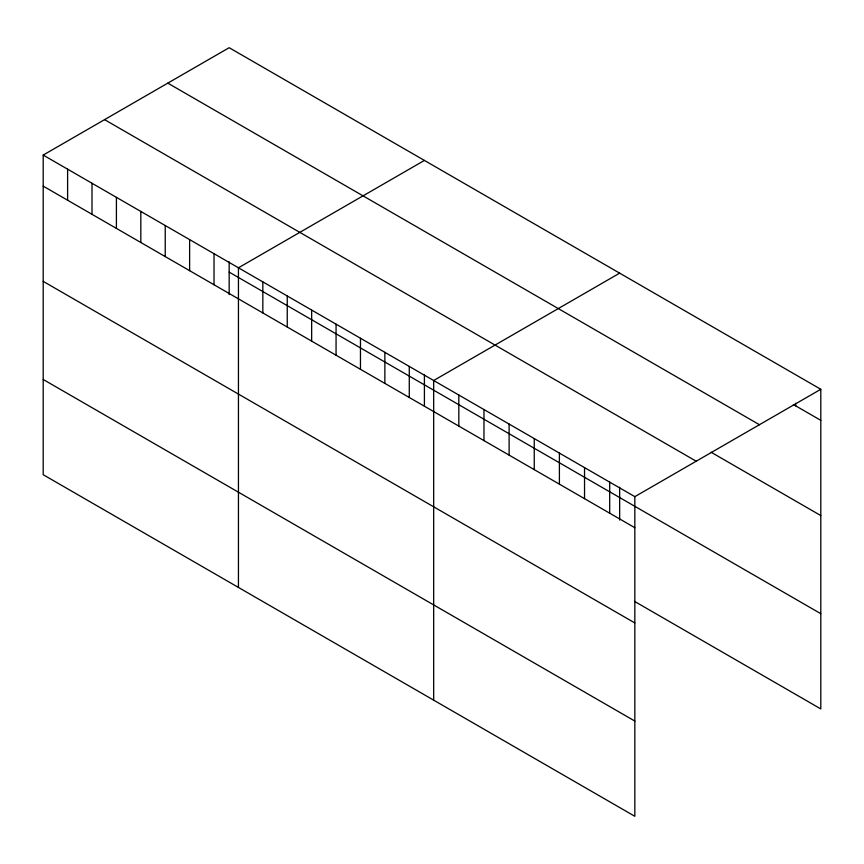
<?xml version="1.0" encoding="UTF-8"?>
<svg xmlns="http://www.w3.org/2000/svg" width="864" height="864" viewBox="0 0 864 864"><rect width="100%" height="100%" fill="white"/><g stroke="black" fill="none" stroke-linecap="round" stroke-linejoin="round"><path stroke-width="1.3" d="M43.2 155.077L634.835 496.649L634.835 816.296L43.2 474.714L43.2 155.077L229.165 47.704L820.8 389.286L820.8 708.923L634.5 601.366M424.408 160.423L238.442 267.797L238.442 587.434M619.65 273.143L433.674 380.516L433.674 700.164M634.835 496.649L820.8 389.286M793.368 404.503L820.8 420.336M167.8 83.138L759.434 424.71M711.083 452.228L820.8 515.57M104.566 119.642L696.2 461.214M229.165 272.117L820.8 613.688M43.2 186.127L634.835 527.71M43.2 281.362L634.835 622.944M43.2 379.48L634.835 721.062M795.658 403.229L795.658 405.821M619.65 487.231L619.65 520.042M609.692 482.134L609.692 513.184M584.539 467.618L584.539 498.668M559.397 453.092L559.397 484.153M534.254 438.577L534.254 469.638M509.112 424.062L509.112 455.123M483.97 409.547L483.97 440.608M458.827 395.032L458.827 426.082M424.408 374.512L424.408 406.004M409.277 366.422L409.277 397.483M384.869 352.328L384.869 383.389M360.461 338.245L360.461 369.295M336.064 324.151L336.064 355.212M311.656 310.057L311.656 341.118M287.248 295.974L287.248 327.024M262.84 281.88L262.84 312.941M229.165 261.792L229.165 294.602M214.034 253.703L214.034 284.764M189.626 239.609L189.626 270.67M165.229 225.526L165.229 256.576M140.821 211.432L140.821 242.492M116.413 197.338L116.413 228.398M92.005 183.254L92.005 214.304M67.608 169.16L67.608 200.221"/></g></svg>
